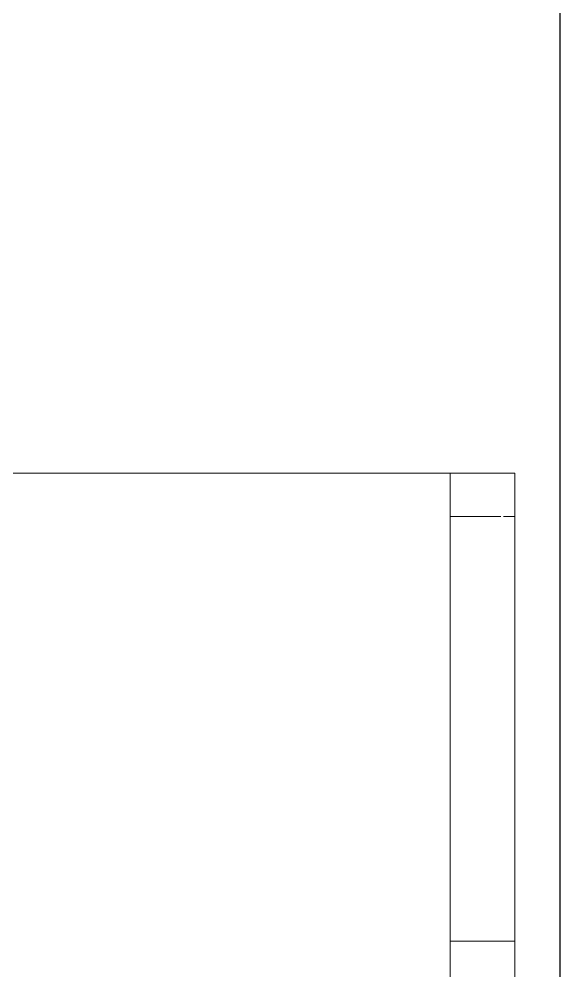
# Model space of a CAD drawing. Header units: millimetres. Extents: x 155927 to 317870, y -36033 to 97293.
# Drawn here: x 221336 to 221839, y 18615 to 19500 of the extents above; entities that cross this region are included whole.
import ezdxf

# ---------------------------------------------------------------- set-up
doc = ezdxf.new("R2010")
doc.units = ezdxf.units.MM
doc.header["$MEASUREMENT"] = 0
doc.layers.add('I-FURN', color=8, linetype='CONTINUOUS', lineweight=9)
doc.layers.add('I-WALL', color=7, linetype='CONTINUOUS', lineweight=9)

msp = doc.modelspace()

# ---------------------------------------------------------------- linework, layer by layer
at = {"layer": 'I-FURN'}
for p, q in [((221796.83, 19077.61), (220196.83, 19077.61)), ((220196.83, 19077.61), (221796.83, 19077.61)), ((221736.83, 18642.98), (221736.83, 19077.61)), ((221736.83, 19077.61), (221736.83, 19037.61)), ((221796.83, 19077.61), (221736.83, 19077.61)), ((221796.83, 19077.61), (221736.83, 19077.61)), ((221796.83, 19037.61), (221796.83, 19077.61)), ((221796.83, 19077.61), (221796.83, 18642.98)), ((221796.83, 18277.61), (221796.83, 19077.61)), ((221796.83, 19077.61), (221796.83, 18277.61)), ((221736.83, 19037.61), (221736.83, 17517.61)), ((221783.94, 19037.61), (221736.83, 19037.61)), ((221783.94, 19037.61), (221736.83, 19037.61)), ((221796.83, 19037.61), (221786.25, 19037.61)), ((221796.83, 19037.61), (221786.25, 19037.61)), ((221796.83, 17517.61), (221796.83, 19037.61)), ((221736.83, 18512.61), (221736.83, 18642.98)), ((221796.83, 18642.98), (221736.83, 18642.98)), ((221796.83, 18642.98), (221736.83, 18642.98)), ((221796.83, 18642.98), (221796.83, 18512.61))]:
    msp.add_line(p, q, dxfattribs=at)
at = {"layer": 'I-WALL', "lineweight": 30}
msp.add_line((221838.83, 20077.61), (221838.83, 15107.61), dxfattribs=at)

doc.saveas('drawing.dxf')
